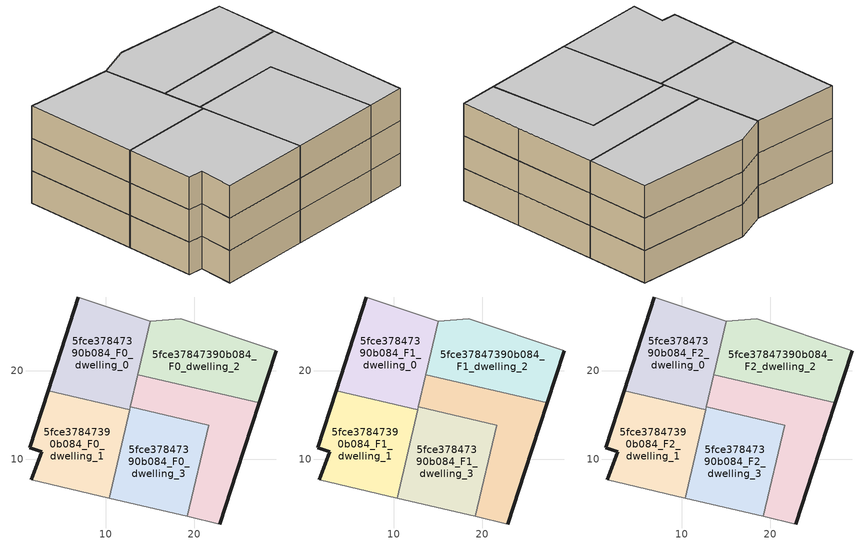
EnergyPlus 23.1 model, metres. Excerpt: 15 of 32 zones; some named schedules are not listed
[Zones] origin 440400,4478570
5fce37847390b084_F0_dwelling_0
 floor ground (EU_floor_Construction): 12.7,15.57 15.05,25.6 15.03,25.6 6.9,28.35 3.47,17.73 z0
 wall outside (EU_wall_Construction): 3.47,17.73 6.9,28.35 z0:3
 wall to 5fce37847390b084_F0_dwelling_1 (EU_wall_Construction): 12.7,15.57 3.47,17.73 z0:3
 wall adiabatic (EU_wall_Construction): 6.9,28.35 15.03,25.6 15.05,25.6 z0:3
 wall to 5fce37847390b084_F0_dwelling_2 (EU_wall_Construction): 15.05,25.6 13.63,19.56 z0:3
 wall to 5fce37847390b084_F0_dwelling_4 (EU_wall_Construction): 13.63,19.56 12.78,15.94 z0:3
 wall to 5fce37847390b084_F0_dwelling_3 (EU_wall_Construction): 12.78,15.94 12.7,15.57 z0:3
5fce37847390b084_F0_dwelling_1
 floor ground (EU_floor_Construction): 10.36,5.59 12.7,15.57 3.47,17.73 1.4,11.29 2.75,10.83 1.55,7.66 z0
 wall outside (EU_wall_Construction): 1.55,7.66 2.75,10.83 1.4,11.29 3.47,17.73 z0:3
 wall adiabatic (EU_wall_Construction): 10.36,5.59 1.55,7.66 z0:3
 wall to 5fce37847390b084_F0_dwelling_3 (EU_wall_Construction): 12.7,15.57 10.36,5.59 z0:3
5fce37847390b084_F0_dwelling_2
 floor ground (EU_floor_Construction): 27.35,16.35 29.28,22.28 18.5,25.88 15.05,25.6 13.64,19.56 z0
 wall outside (EU_wall_Construction): 29.28,22.28 27.35,16.35 z0:3
 wall adiabatic (EU_wall_Construction): 15.05,25.6 18.5,25.88 29.28,22.28 z0:3
 wall to 5fce37847390b084_F0_dwelling_4 (EU_wall_Construction): 27.35,16.35 13.64,19.56 z0:3
5fce37847390b084_F0_dwelling_3
 floor ground (EU_floor_Construction): 19.23,3.52 21.65,13.86 12.78,15.94 10.36,5.59 z0
 wall to 5fce37847390b084_F0_dwelling_4 (EU_wall_Construction): 12.78,15.94 21.65,13.86 19.23,3.52 z0:3
 wall adiabatic (EU_wall_Construction): 19.23,3.52 10.36,5.59 z0:3
5fce37847390b084_F0_dwelling_4
 floor ground (EU_floor_Construction): 22.91,2.66 24.83,8.58 27.35,16.35 13.64,19.56 12.78,15.94 21.65,13.86 19.23,3.52 z0
 wall outside (EU_wall_Construction): 27.35,16.35 24.83,8.58 22.91,2.66 z0:3
 wall adiabatic (EU_wall_Construction): 22.91,2.66 19.23,3.52 z0:3
5fce37847390b084_F1_dwelling_0
 floor to 5fce37847390b084_F0_dwelling_0 (EU_floor_Construction): 12.7,15.57 15.05,25.6 15.03,25.6 6.9,28.35 3.47,17.73 z3
 wall outside (EU_wall_Construction): 3.47,17.73 6.9,28.35 z3:6
 wall to 5fce37847390b084_F1_dwelling_1 (EU_wall_Construction): 12.7,15.57 3.47,17.73 z3:6
 wall adiabatic (EU_wall_Construction): 6.9,28.35 15.03,25.6 15.05,25.6 z3:6
 wall to 5fce37847390b084_F1_dwelling_2 (EU_wall_Construction): 15.05,25.6 13.63,19.56 z3:6
 wall to 5fce37847390b084_F1_dwelling_4 (EU_wall_Construction): 13.63,19.56 12.78,15.94 z3:6
 wall to 5fce37847390b084_F1_dwelling_3 (EU_wall_Construction): 12.78,15.94 12.7,15.57 z3:6
5fce37847390b084_F1_dwelling_1
 floor to 5fce37847390b084_F0_dwelling_1 (EU_floor_Construction): 10.36,5.59 12.7,15.57 3.47,17.73 1.4,11.29 2.75,10.83 1.55,7.66 z3
 wall outside (EU_wall_Construction): 1.55,7.66 2.75,10.83 1.4,11.29 3.47,17.73 z3:6
 wall adiabatic (EU_wall_Construction): 10.36,5.59 1.55,7.66 z3:6
 wall to 5fce37847390b084_F1_dwelling_3 (EU_wall_Construction): 12.7,15.57 10.36,5.59 z3:6
5fce37847390b084_F1_dwelling_2
 floor to 5fce37847390b084_F0_dwelling_2 (EU_floor_Construction): 27.35,16.35 29.28,22.28 18.5,25.88 15.05,25.6 13.64,19.56 z3
 wall outside (EU_wall_Construction): 29.28,22.28 27.35,16.35 z3:6
 wall adiabatic (EU_wall_Construction): 15.05,25.6 18.5,25.88 29.28,22.28 z3:6
 wall to 5fce37847390b084_F1_dwelling_4 (EU_wall_Construction): 27.35,16.35 13.64,19.56 z3:6
5fce37847390b084_F1_dwelling_3
 floor to 5fce37847390b084_F0_dwelling_3 (EU_floor_Construction): 19.23,3.52 21.65,13.86 12.78,15.94 10.36,5.59 z3
 wall to 5fce37847390b084_F1_dwelling_4 (EU_wall_Construction): 12.78,15.94 21.65,13.86 19.23,3.52 z3:6
 wall adiabatic (EU_wall_Construction): 19.23,3.52 10.36,5.59 z3:6
5fce37847390b084_F1_dwelling_4
 floor to 5fce37847390b084_F0_dwelling_4 (EU_floor_Construction): 22.91,2.66 24.83,8.58 27.35,16.35 13.64,19.56 12.78,15.94 21.65,13.86 19.23,3.52 z3
 wall outside (EU_wall_Construction): 27.35,16.35 24.83,8.58 22.91,2.66 z3:6
 wall adiabatic (EU_wall_Construction): 22.91,2.66 19.23,3.52 z3:6
5fce37847390b084_F2_dwelling_0
 floor to 5fce37847390b084_F1_dwelling_0 (EU_floor_Construction): 12.7,15.57 15.05,25.6 15.03,25.6 6.9,28.35 3.47,17.73 z6
 wall outside (EU_wall_Construction): 3.47,17.73 6.9,28.35 z6:9
 wall to 5fce37847390b084_F2_dwelling_1 (EU_wall_Construction): 12.7,15.57 3.47,17.73 z6:9
 wall adiabatic (EU_wall_Construction): 6.9,28.35 15.03,25.6 15.05,25.6 z6:9
 wall to 5fce37847390b084_F2_dwelling_2 (EU_wall_Construction): 15.05,25.6 13.63,19.56 z6:9
 wall to 5fce37847390b084_F2_dwelling_4 (EU_wall_Construction): 13.63,19.56 12.78,15.94 z6:9
 wall to 5fce37847390b084_F2_dwelling_3 (EU_wall_Construction): 12.78,15.94 12.7,15.57 z6:9
 ceiling to 5fce37847390b084_F3_dwelling_0 (EU_floor_Construction): 15.05,25.6 12.7,15.57 3.47,17.73 6.9,28.35 15.03,25.6 z9
5fce37847390b084_F2_dwelling_1
 floor to 5fce37847390b084_F1_dwelling_1 (EU_floor_Construction): 10.36,5.59 12.7,15.57 3.47,17.73 1.4,11.29 2.75,10.83 1.55,7.66 z6
 wall outside (EU_wall_Construction): 1.55,7.66 2.75,10.83 1.4,11.29 3.47,17.73 z6:9
 wall adiabatic (EU_wall_Construction): 10.36,5.59 1.55,7.66 z6:9
 wall to 5fce37847390b084_F2_dwelling_3 (EU_wall_Construction): 12.7,15.57 10.36,5.59 z6:9
 ceiling to 5fce37847390b084_F3_dwelling_1 (EU_floor_Construction): 12.7,15.57 10.36,5.59 1.55,7.66 2.75,10.83 1.4,11.29 3.47,17.73 z9
5fce37847390b084_F2_dwelling_2
 floor to 5fce37847390b084_F1_dwelling_2 (EU_floor_Construction): 27.35,16.35 29.28,22.28 18.5,25.88 15.05,25.6 13.64,19.56 z6
 wall outside (EU_wall_Construction): 29.28,22.28 27.35,16.35 z6:9
 wall adiabatic (EU_wall_Construction): 15.05,25.6 18.5,25.88 29.28,22.28 z6:9
 wall to 5fce37847390b084_F2_dwelling_4 (EU_wall_Construction): 27.35,16.35 13.64,19.56 z6:9
 ceiling to 5fce37847390b084_F3_dwelling_2 (EU_floor_Construction): 29.28,22.28 27.35,16.35 13.64,19.56 15.05,25.6 18.5,25.88 z9
5fce37847390b084_F2_dwelling_3
 floor to 5fce37847390b084_F1_dwelling_3 (EU_floor_Construction): 19.23,3.52 21.65,13.86 12.78,15.94 10.36,5.59 z6
 wall to 5fce37847390b084_F2_dwelling_4 (EU_wall_Construction): 12.78,15.94 21.65,13.86 19.23,3.52 z6:9
 wall adiabatic (EU_wall_Construction): 19.23,3.52 10.36,5.59 z6:9
 ceiling to 5fce37847390b084_F3_dwelling_3 (EU_floor_Construction): 21.65,13.86 19.23,3.52 10.36,5.59 12.78,15.94 z9
5fce37847390b084_F2_dwelling_4
 floor to 5fce37847390b084_F1_dwelling_4 (EU_floor_Construction): 22.91,2.66 24.83,8.58 27.35,16.35 13.64,19.56 12.78,15.94 21.65,13.86 19.23,3.52 z6
 wall outside (EU_wall_Construction): 27.35,16.35 24.83,8.58 22.91,2.66 z6:9
 wall adiabatic (EU_wall_Construction): 22.91,2.66 19.23,3.52 z6:9
 ceiling to 5fce37847390b084_F3_dwelling_4 (EU_floor_Construction): 27.35,16.35 24.83,8.58 22.91,2.66 19.23,3.52 21.65,13.86 12.78,15.94 13.64,19.56 z9
[Building]
EU S2 Campaign: North Axis=0; Terrain=City; Solar Distribution=FullExterior
[Site:Location]
Madrid: Latitude=40.5; Longitude=-3.5; Time Zone=1; Elevation=609
[SizingPeriod:WeatherFileDays]
AnnualSizingPeriod: Begin Month=1; Begin Day of Month=1; End Month=12; End Day of Month=31; Day of Week for Start Day=Monday; Use Weather File Daylight Saving Period=No; Use Weather File Rain and Snow Indicators=No
[MATERIAL]
EU_InternalMass_Material: Roughness=MediumRough; Thickness=0.1; Conductivity=1; Density=1800; Specific Heat=900; Thermal Absorptance=0.9; Solar Absorptance=0.7; Visible Absorptance=0.7
[MATERIAL:NOMASS] Roughness=MediumRough; Thermal Absorptance=0.9; Solar Absorptance=0.7; Visible Absorptance=0.7
Name | Thermal Resistance
EU_wall_NoMass | 0.609216
EU_floor_NoMass | 0.568163
[CONSTRUCTION]
EU_wall_Construction: EU_wall_NoMass
EU_floor_Construction: EU_floor_NoMass
EU_InternalMass_Construction: EU_InternalMass_Material
[ZONE] Type=1; Multiplier=1; Ceiling Height=autocalculate; Floor Area=autocalculate; Part of Total Floor Area=Yes
Name | Volume
5fce37847390b084_F0_dwelling_0; 5fce37847390b084_F1_dwelling_0; 5fce37847390b084_F2_dwelling_0 | 290.291
5fce37847390b084_F0_dwelling_1; 5fce37847390b084_F1_dwelling_1; 5fce37847390b084_F2_dwelling_1 | 290.276
5fce37847390b084_F0_dwelling_2; 5fce37847390b084_F1_dwelling_2; 5fce37847390b084_F2_dwelling_2 | 290.257
5fce37847390b084_F0_dwelling_3; 5fce37847390b084_F1_dwelling_3; 5fce37847390b084_F2_dwelling_3 | 290.266
5fce37847390b084_F0_dwelling_4; 5fce37847390b084_F1_dwelling_4; 5fce37847390b084_F2_dwelling_4 | 290.278
[INTERNALMASS] Construction=EU_InternalMass_Construction
Name | Zone or ZoneList | Surface Area
5fce37847390b084_F0_dwelling_0_EU_InternalMass | 5fce37847390b084_F0_dwelling_0 | 96.7624
5fce37847390b084_F0_dwelling_1_EU_InternalMass | 5fce37847390b084_F0_dwelling_1 | 96.7583
5fce37847390b084_F0_dwelling_2_EU_InternalMass | 5fce37847390b084_F0_dwelling_2 | 96.7536
5fce37847390b084_F0_dwelling_3_EU_InternalMass | 5fce37847390b084_F0_dwelling_3 | 96.7538
5fce37847390b084_F0_dwelling_4_EU_InternalMass | 5fce37847390b084_F0_dwelling_4 | 96.7595
5fce37847390b084_F1_dwelling_0_EU_InternalMass | 5fce37847390b084_F1_dwelling_0 | 96.7624
5fce37847390b084_F1_dwelling_1_EU_InternalMass | 5fce37847390b084_F1_dwelling_1 | 96.7583
5fce37847390b084_F1_dwelling_2_EU_InternalMass | 5fce37847390b084_F1_dwelling_2 | 96.7536
5fce37847390b084_F1_dwelling_3_EU_InternalMass | 5fce37847390b084_F1_dwelling_3 | 96.7538
5fce37847390b084_F1_dwelling_4_EU_InternalMass | 5fce37847390b084_F1_dwelling_4 | 96.7595
5fce37847390b084_F2_dwelling_0_EU_InternalMass | 5fce37847390b084_F2_dwelling_0 | 96.7624
5fce37847390b084_F2_dwelling_1_EU_InternalMass | 5fce37847390b084_F2_dwelling_1 | 96.7583
5fce37847390b084_F2_dwelling_2_EU_InternalMass | 5fce37847390b084_F2_dwelling_2 | 96.7536
5fce37847390b084_F2_dwelling_3_EU_InternalMass | 5fce37847390b084_F2_dwelling_3 | 96.7538
5fce37847390b084_F2_dwelling_4_EU_InternalMass | 5fce37847390b084_F2_dwelling_4 | 96.7595
[OTHEREQUIPMENT] Fuel Type=Electricity; Design Level Calculation Method=Watts/Area; Power per Zone Floor Area=1; Fraction Latent=0; Fraction Radiant=0; Fraction Lost=0; Carbon Dioxide Generation Rate=0; EndUse Subcategory=EU_Step8_InternalGains
Name | Zone or ZoneList or Space or SpaceList | Schedule
EU_Step8_InternalGain_5fce37847390b084_F0_dwelling_0_f000 | 5fce37847390b084_F0_dwelling_0 | EU_Step8_GainSchedule_5fce37847390b084_F0_dwelling_0_f000
EU_Step8_InternalGain_5fce37847390b084_F0_dwelling_1_f000 | 5fce37847390b084_F0_dwelling_1 | EU_Step8_GainSchedule_5fce37847390b084_F0_dwelling_1_f000
EU_Step8_InternalGain_5fce37847390b084_F0_dwelling_2_f000 | 5fce37847390b084_F0_dwelling_2 | EU_Step8_GainSchedule_5fce37847390b084_F0_dwelling_2_f000
EU_Step8_InternalGain_5fce37847390b084_F0_dwelling_3_f000 | 5fce37847390b084_F0_dwelling_3 | EU_Step8_GainSchedule_5fce37847390b084_F0_dwelling_3_f000
EU_Step8_InternalGain_5fce37847390b084_F0_dwelling_4_f000 | 5fce37847390b084_F0_dwelling_4 | EU_Step8_GainSchedule_5fce37847390b084_F0_dwelling_4_f000
EU_Step8_InternalGain_5fce37847390b084_F1_dwelling_0_f000 | 5fce37847390b084_F1_dwelling_0 | EU_Step8_GainSchedule_5fce37847390b084_F1_dwelling_0_f000
EU_Step8_InternalGain_5fce37847390b084_F1_dwelling_1_f000 | 5fce37847390b084_F1_dwelling_1 | EU_Step8_GainSchedule_5fce37847390b084_F1_dwelling_1_f000
EU_Step8_InternalGain_5fce37847390b084_F1_dwelling_2_f000 | 5fce37847390b084_F1_dwelling_2 | EU_Step8_GainSchedule_5fce37847390b084_F1_dwelling_2_f000
EU_Step8_InternalGain_5fce37847390b084_F1_dwelling_3_f000 | 5fce37847390b084_F1_dwelling_3 | EU_Step8_GainSchedule_5fce37847390b084_F1_dwelling_3_f000
EU_Step8_InternalGain_5fce37847390b084_F1_dwelling_4_f000 | 5fce37847390b084_F1_dwelling_4 | EU_Step8_GainSchedule_5fce37847390b084_F1_dwelling_4_f000
EU_Step8_InternalGain_5fce37847390b084_F2_dwelling_0_f000 | 5fce37847390b084_F2_dwelling_0 | EU_Step8_GainSchedule_5fce37847390b084_F2_dwelling_0_f000
EU_Step8_InternalGain_5fce37847390b084_F2_dwelling_1_f000 | 5fce37847390b084_F2_dwelling_1 | EU_Step8_GainSchedule_5fce37847390b084_F2_dwelling_1_f000
EU_Step8_InternalGain_5fce37847390b084_F2_dwelling_2_f000 | 5fce37847390b084_F2_dwelling_2 | EU_Step8_GainSchedule_5fce37847390b084_F2_dwelling_2_f000
EU_Step8_InternalGain_5fce37847390b084_F2_dwelling_3_f000 | 5fce37847390b084_F2_dwelling_3 | EU_Step8_GainSchedule_5fce37847390b084_F2_dwelling_3_f000
EU_Step8_InternalGain_5fce37847390b084_F2_dwelling_4_f000 | 5fce37847390b084_F2_dwelling_4 | EU_Step8_GainSchedule_5fce37847390b084_F2_dwelling_4_f000
[ZONEVENTILATION:DESIGNFLOWRATE] Schedule=EU_AlwaysOn; Design Flow Rate Calculation Method=AirChanges/Hour; Air Changes per Hour=0.752966; Ventilation Type=Natural; Fan Pressure Rise=0; Fan Total Efficiency=1; Constant Term Coefficient=1; Temperature Term Coefficient=0; Velocity Term Coefficient=0; Velocity Squared Term Coefficient=0; Minimum Indoor Temperature=-100; Maximum Indoor Temperature=100; Delta Temperature=-100; Minimum Outdoor Temperature=-100; Maximum Outdoor Temperature=100; Maximum Wind Speed=40
Name | Zone or ZoneList or Space or SpaceList
EU_ConstantAir_5fce37847390b084_F0_dwelling_0 | 5fce37847390b084_F0_dwelling_0
EU_ConstantAir_5fce37847390b084_F0_dwelling_1 | 5fce37847390b084_F0_dwelling_1
EU_ConstantAir_5fce37847390b084_F0_dwelling_2 | 5fce37847390b084_F0_dwelling_2
EU_ConstantAir_5fce37847390b084_F0_dwelling_3 | 5fce37847390b084_F0_dwelling_3
EU_ConstantAir_5fce37847390b084_F0_dwelling_4 | 5fce37847390b084_F0_dwelling_4
EU_ConstantAir_5fce37847390b084_F1_dwelling_0 | 5fce37847390b084_F1_dwelling_0
EU_ConstantAir_5fce37847390b084_F1_dwelling_1 | 5fce37847390b084_F1_dwelling_1
EU_ConstantAir_5fce37847390b084_F1_dwelling_2 | 5fce37847390b084_F1_dwelling_2
EU_ConstantAir_5fce37847390b084_F1_dwelling_3 | 5fce37847390b084_F1_dwelling_3
EU_ConstantAir_5fce37847390b084_F1_dwelling_4 | 5fce37847390b084_F1_dwelling_4
EU_ConstantAir_5fce37847390b084_F2_dwelling_0 | 5fce37847390b084_F2_dwelling_0
EU_ConstantAir_5fce37847390b084_F2_dwelling_1 | 5fce37847390b084_F2_dwelling_1
EU_ConstantAir_5fce37847390b084_F2_dwelling_2 | 5fce37847390b084_F2_dwelling_2
EU_ConstantAir_5fce37847390b084_F2_dwelling_3 | 5fce37847390b084_F2_dwelling_3
EU_ConstantAir_5fce37847390b084_F2_dwelling_4 | 5fce37847390b084_F2_dwelling_4
[HVACTEMPLATE:THERMOSTAT] Constant Heating Setpoint=20; Constant Cooling Setpoint=50
EU_HeatOnly_5fce37847390b084_F0_dwelling_0; EU_HeatOnly_5fce37847390b084_F0_dwelling_1; EU_HeatOnly_5fce37847390b084_F0_dwelling_2; EU_HeatOnly_5fce37847390b084_F0_dwelling_3; EU_HeatOnly_5fce37847390b084_F0_dwelling_4; EU_HeatOnly_5fce37847390b084_F1_dwelling_0; EU_HeatOnly_5fce37847390b084_F1_dwelling_1; EU_HeatOnly_5fce37847390b084_F1_dwelling_2; EU_HeatOnly_5fce37847390b084_F1_dwelling_3; EU_HeatOnly_5fce37847390b084_F1_dwelling_4; EU_HeatOnly_5fce37847390b084_F2_dwelling_0; EU_HeatOnly_5fce37847390b084_F2_dwelling_1; EU_HeatOnly_5fce37847390b084_F2_dwelling_2; EU_HeatOnly_5fce37847390b084_F2_dwelling_3; EU_HeatOnly_5fce37847390b084_F2_dwelling_4; EU_HeatOnly_5fce37847390b084_F3_dwelling_0; EU_HeatOnly_5fce37847390b084_F3_dwelling_1; EU_HeatOnly_5fce37847390b084_F3_dwelling_2; EU_HeatOnly_5fce37847390b084_F3_dwelling_3; EU_HeatOnly_5fce37847390b084_F3_dwelling_4; EU_HeatOnly_5fce37847390b084_F4_dwelling_0; EU_HeatOnly_5fce37847390b084_F4_dwelling_1; EU_HeatOnly_5fce37847390b084_F4_dwelling_2; EU_HeatOnly_5fce37847390b084_F4_dwelling_3; EU_HeatOnly_5fce37847390b084_F5_dwelling_0; EU_HeatOnly_5fce37847390b084_F5_dwelling_1; EU_HeatOnly_5fce37847390b084_F5_dwelling_2; EU_HeatOnly_5fce37847390b084_F5_dwelling_3; EU_HeatOnly_5fce37847390b084_F6_dwelling_0; EU_HeatOnly_5fce37847390b084_F6_dwelling_1; EU_HeatOnly_5fce37847390b084_F6_dwelling_2; EU_HeatOnly_5fce37847390b084_F6_dwelling_3
[HVACTEMPLATE:ZONE:IDEALLOADSAIRSYSTEM] System Availability Schedule=EU_AlwaysOn; Maximum Heating Supply Air Temperature=50; Minimum Cooling Supply Air Temperature=13; Maximum Heating Supply Air Humidity Ratio=0.0156; Minimum Cooling Supply Air Humidity Ratio=0.0077; Heating Limit=NoLimit; Cooling Limit=NoLimit; Heating Availability Schedule=EU_AlwaysOn; Cooling Availability Schedule=EU_CoolingOff; Dehumidification Control Type=ConstantSensibleHeatRatio; Cooling Sensible Heat Ratio=0.7; Dehumidification Setpoint=60; Humidification Control Type=None; Humidification Setpoint=30; Outdoor Air Method=None; Outdoor Air Flow Rate per Person=0.00944; Outdoor Air Flow Rate per Zone Floor Area=0; Outdoor Air Flow Rate per Zone=0; Demand Controlled Ventilation Type=None; Outdoor Air Economizer Type=NoEconomizer; Heat Recovery Type=None; Sensible Heat Recovery Effectiveness=0.7; Latent Heat Recovery Effectiveness=0.65
Name | Template Thermostat
5fce37847390b084_F0_dwelling_0 | EU_HeatOnly_5fce37847390b084_F0_dwelling_0
5fce37847390b084_F0_dwelling_1 | EU_HeatOnly_5fce37847390b084_F0_dwelling_1
5fce37847390b084_F0_dwelling_2 | EU_HeatOnly_5fce37847390b084_F0_dwelling_2
5fce37847390b084_F0_dwelling_3 | EU_HeatOnly_5fce37847390b084_F0_dwelling_3
5fce37847390b084_F0_dwelling_4 | EU_HeatOnly_5fce37847390b084_F0_dwelling_4
5fce37847390b084_F1_dwelling_0 | EU_HeatOnly_5fce37847390b084_F1_dwelling_0
5fce37847390b084_F1_dwelling_1 | EU_HeatOnly_5fce37847390b084_F1_dwelling_1
5fce37847390b084_F1_dwelling_2 | EU_HeatOnly_5fce37847390b084_F1_dwelling_2
5fce37847390b084_F1_dwelling_3 | EU_HeatOnly_5fce37847390b084_F1_dwelling_3
5fce37847390b084_F1_dwelling_4 | EU_HeatOnly_5fce37847390b084_F1_dwelling_4
5fce37847390b084_F2_dwelling_0 | EU_HeatOnly_5fce37847390b084_F2_dwelling_0
5fce37847390b084_F2_dwelling_1 | EU_HeatOnly_5fce37847390b084_F2_dwelling_1
5fce37847390b084_F2_dwelling_2 | EU_HeatOnly_5fce37847390b084_F2_dwelling_2
5fce37847390b084_F2_dwelling_3 | EU_HeatOnly_5fce37847390b084_F2_dwelling_3
5fce37847390b084_F2_dwelling_4 | EU_HeatOnly_5fce37847390b084_F2_dwelling_4
[SIZING:ZONE] Zone Cooling Design Supply Air Temperature Input Method=SupplyAirTemperature; Zone Cooling Design Supply Air Temperature=13; Zone Heating Design Supply Air Temperature Input Method=SupplyAirTemperature; Zone Heating Design Supply Air Temperature=50; Zone Cooling Design Supply Air Humidity Ratio=0.008; Zone Heating Design Supply Air Humidity Ratio=0.008; Cooling Design Air Flow Method=DesignDay; Cooling Design Air Flow Rate=0; Cooling Minimum Air Flow per Zone Floor Area=0.000762; Cooling Minimum Air Flow=0; Cooling Minimum Air Flow Fraction=0.2; Heating Design Air Flow Method=DesignDay; Heating Design Air Flow Rate=0; Heating Maximum Air Flow per Zone Floor Area=0.002032; Heating Maximum Air Flow=0.141576; Heating Maximum Air Flow Fraction=0.3; Account for Dedicated Outdoor Air System=No; Dedicated Outdoor Air System Control Strategy=NeutralSupplyAir; Dedicated Outdoor Air Low Setpoint Temperature for Design=autosize; Dedicated Outdoor Air High Setpoint Temperature for Design=autosize; Zone Load Sizing Method=Sensible Load Only No Latent Load; Zone Latent Cooling Design Supply Air Humidity Ratio Input Method=HumidityRatioDifference; Zone Cooling Design Supply Air Humidity Ratio Difference=0.005; Zone Latent Heating Design Supply Air Humidity Ratio Input Method=HumidityRatioDifference; Zone Humidification Design Supply Air Humidity Ratio Difference=0.005
5fce37847390b084_F0_dwelling_0; 5fce37847390b084_F0_dwelling_1; 5fce37847390b084_F0_dwelling_2; 5fce37847390b084_F0_dwelling_3; 5fce37847390b084_F0_dwelling_4; 5fce37847390b084_F1_dwelling_0; 5fce37847390b084_F1_dwelling_1; 5fce37847390b084_F1_dwelling_2; 5fce37847390b084_F1_dwelling_3; 5fce37847390b084_F1_dwelling_4; 5fce37847390b084_F2_dwelling_0; 5fce37847390b084_F2_dwelling_1; 5fce37847390b084_F2_dwelling_2; 5fce37847390b084_F2_dwelling_3; 5fce37847390b084_F2_dwelling_4
[SCHEDULE:FILE] Column Number=1; Rows to Skip at Top=0; Number of Hours of Data=8760; Column Separator=Comma; Interpolate to Timestep=No; Minutes per Item=60; Adjust Schedule for Daylight Savings=Yes
Name | File
EU_Step8_GainSchedule_5fce37847390b084_F0_dwelling_0_f000 | ../../schedules/5fce37847390b084/5fce37847390b084_F0_dwelling_0_f000_gain.csv
EU_Step8_GainSchedule_5fce37847390b084_F0_dwelling_1_f000 | ../../schedules/5fce37847390b084/5fce37847390b084_F0_dwelling_1_f000_gain.csv
EU_Step8_GainSchedule_5fce37847390b084_F0_dwelling_2_f000 | ../../schedules/5fce37847390b084/5fce37847390b084_F0_dwelling_2_f000_gain.csv
EU_Step8_GainSchedule_5fce37847390b084_F0_dwelling_3_f000 | ../../schedules/5fce37847390b084/5fce37847390b084_F0_dwelling_3_f000_gain.csv
EU_Step8_GainSchedule_5fce37847390b084_F0_dwelling_4_f000 | ../../schedules/5fce37847390b084/5fce37847390b084_F0_dwelling_4_f000_gain.csv
EU_Step8_GainSchedule_5fce37847390b084_F1_dwelling_0_f000 | ../../schedules/5fce37847390b084/5fce37847390b084_F1_dwelling_0_f000_gain.csv
EU_Step8_GainSchedule_5fce37847390b084_F1_dwelling_1_f000 | ../../schedules/5fce37847390b084/5fce37847390b084_F1_dwelling_1_f000_gain.csv
